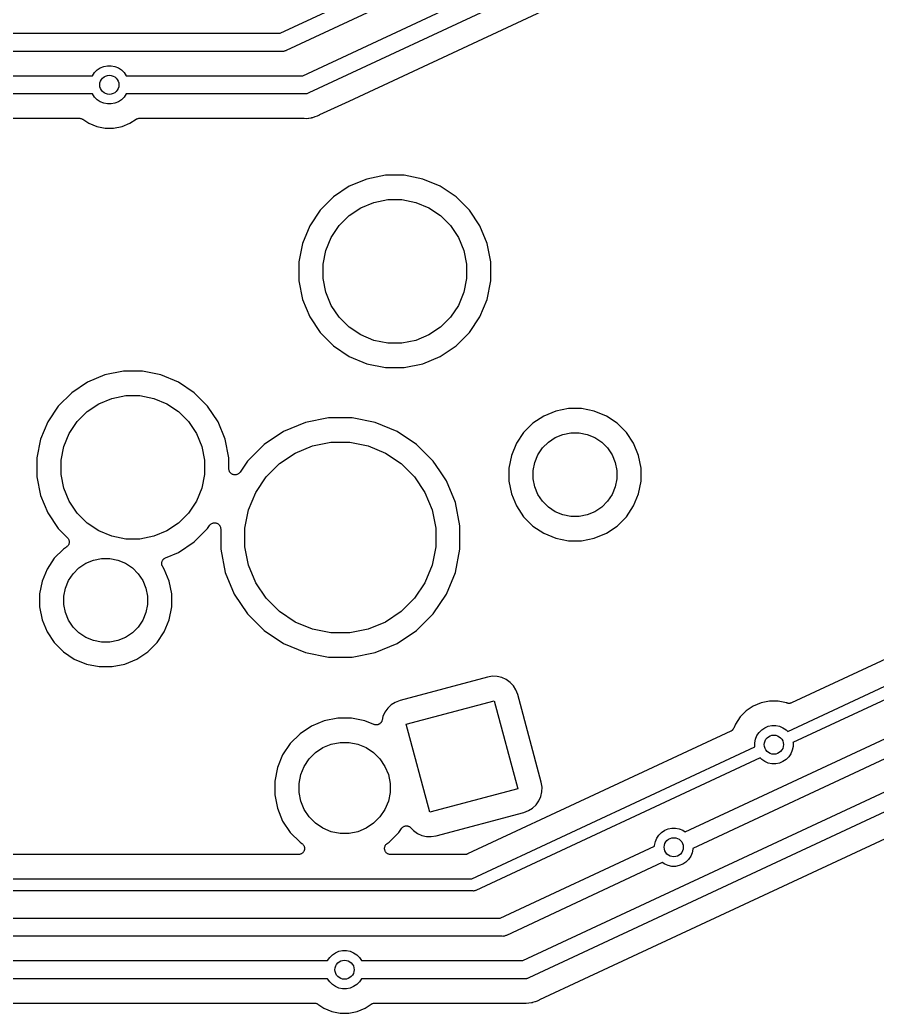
# Model space of a CAD drawing. Extents: x 0.5 to 11.2, y -6.4 to -1.8.
# Drawn here: x 6.561 to 7.267, y -4.259 to -3.442 of the extents above; entities that cross this region are included whole.
import ezdxf

# ---------------------------------------------------------------- set-up
doc = ezdxf.new("R2010")
doc.units = 0
doc.header["$MEASUREMENT"] = 0
doc.layers.add('BLACK', color=7, linetype='CONTINUOUS')

msp = doc.modelspace()

# ---------------------------------------------------------------- linework, layer by layer
at = {"layer": 'BLACK', "linetype": 'CONTINUOUS'}
for p, q in [((6.79384, -3.4875), (7.31598, -3.24402)), ((7.32233, -3.25761), (6.79885, -3.50171)), ((6.83195, -3.50834), (7.17786, -3.34705)), ((6.77532, -3.4525), (6.8899, -3.39907)), ((6.89625, -3.41266), (6.78034, -3.46671)), ((5.89508, -3.4525), (6.77532, -3.4525)), ((6.77678, -3.4675), (5.89508, -3.4675)), ((6.77731, -3.46753), (6.77678, -3.4675)), ((6.77788, -3.46745), (6.77731, -3.46753)), ((6.77845, -3.46739), (6.77788, -3.46745)), ((6.77861, -3.46734), (6.77845, -3.46739)), ((6.77877, -3.46732), (6.77861, -3.46734)), ((6.77931, -3.46713), (6.77877, -3.46732)), ((6.77987, -3.46696), (6.77931, -3.46713)), ((6.78034, -3.46671), (6.77987, -3.46696)), ((6.62243, -3.48496), (6.62462, -3.48277)), ((6.62462, -3.48277), (6.6272, -3.48104)), ((6.6272, -3.48104), (6.63007, -3.47986)), ((6.63007, -3.47986), (6.63311, -3.47925)), ((6.63311, -3.47925), (6.63621, -3.47925)), ((6.63621, -3.47925), (6.63925, -3.47986)), ((6.63925, -3.47986), (6.64212, -3.48104)), ((6.64212, -3.48104), (6.6447, -3.48277)), ((6.6447, -3.48277), (6.64689, -3.48496)), ((5.63893, -3.4875), (6.62073, -3.4875)), ((6.62073, -3.4875), (6.62243, -3.48496)), ((6.64689, -3.48496), (6.64859, -3.4875)), ((6.64859, -3.4875), (6.79384, -3.4875)), ((6.62073, -3.5025), (5.63893, -3.5025)), ((6.62243, -3.50504), (6.62073, -3.5025)), ((6.62462, -3.50723), (6.62243, -3.50504)), ((6.6272, -3.50896), (6.62462, -3.50723)), ((6.6447, -3.50723), (6.64212, -3.50896)), ((6.64689, -3.50504), (6.6447, -3.50723)), ((6.64859, -3.5025), (6.64689, -3.50504)), ((6.7953, -3.5025), (6.64859, -3.5025)), ((6.79583, -3.50253), (6.7953, -3.5025)), ((6.7964, -3.50245), (6.79583, -3.50253)), ((6.79697, -3.50239), (6.7964, -3.50245)), ((6.79713, -3.50234), (6.79697, -3.50239)), ((6.79729, -3.50232), (6.79713, -3.50234)), ((6.79783, -3.50213), (6.79729, -3.50232)), ((6.79838, -3.50196), (6.79783, -3.50213)), ((6.79885, -3.50171), (6.79838, -3.50196)), ((6.63007, -3.51014), (6.6272, -3.50896)), ((6.63311, -3.51075), (6.63007, -3.51014)), ((6.63621, -3.51075), (6.63311, -3.51075)), ((6.63925, -3.51014), (6.63621, -3.51075)), ((6.64212, -3.50896), (6.63925, -3.51014)), ((6.80793, -3.51955), (6.83195, -3.50834)), ((6.83195, -3.50834), (6.83195, -3.50834)), ((5.6497, -3.5225), (6.60996, -3.5225)), ((6.60996, -3.5225), (6.60997, -3.5225)), ((6.60997, -3.5225), (6.60997, -3.5225)), ((6.60997, -3.5225), (6.60997, -3.5225)), ((6.60997, -3.5225), (6.61003, -3.5225)), ((6.61003, -3.5225), (6.61048, -3.52255)), ((6.61048, -3.52255), (6.61094, -3.5226)), ((6.61094, -3.5226), (6.61097, -3.52261)), ((6.61097, -3.52261), (6.611, -3.52261)), ((6.611, -3.52261), (6.61144, -3.52275)), ((6.61144, -3.52275), (6.61187, -3.52288)), ((6.61187, -3.52288), (6.6119, -3.5229)), ((6.6119, -3.5229), (6.61193, -3.5229)), ((6.61193, -3.5229), (6.61233, -3.52313)), ((6.61233, -3.52313), (6.61273, -3.52334)), ((6.61273, -3.52334), (6.61773, -3.52668)), ((6.65159, -3.52668), (6.65659, -3.52334)), ((6.65659, -3.52334), (6.6566, -3.52334)), ((6.6566, -3.52334), (6.65665, -3.5233)), ((6.6566, -3.52334), (6.6566, -3.52334)), ((6.6566, -3.52334), (6.6566, -3.52334)), ((6.65665, -3.5233), (6.65706, -3.52309)), ((6.65706, -3.52309), (6.65746, -3.52288)), ((6.65746, -3.52288), (6.65749, -3.52287)), ((6.65749, -3.52287), (6.65751, -3.52286)), ((6.65751, -3.52286), (6.65796, -3.52273)), ((6.65796, -3.52273), (6.65839, -3.5226)), ((6.65839, -3.5226), (6.65842, -3.52259)), ((6.65842, -3.52259), (6.65845, -3.52258)), ((6.65845, -3.52258), (6.65891, -3.52255)), ((6.65891, -3.52255), (6.65937, -3.5225)), ((6.65937, -3.5225), (6.79461, -3.5225)), ((6.79461, -3.5225), (6.79468, -3.5225)), ((6.79468, -3.5225), (6.79478, -3.52251)), ((6.79478, -3.52251), (6.79489, -3.52251)), ((6.79489, -3.52251), (6.7967, -3.52261)), ((6.7967, -3.52261), (6.79868, -3.52232)), ((6.79868, -3.52232), (6.79875, -3.52231)), ((6.79875, -3.52231), (6.79883, -3.52231)), ((6.79883, -3.52231), (6.7989, -3.5223)), ((6.7989, -3.5223), (6.80089, -3.5221)), ((6.80089, -3.5221), (6.8011, -3.52204)), ((6.8011, -3.52204), (6.80117, -3.52202)), ((6.80117, -3.52202), (6.80151, -3.52195)), ((6.80151, -3.52195), (6.80185, -3.52187)), ((6.80185, -3.52187), (6.80207, -3.52184)), ((6.80207, -3.52184), (6.80395, -3.52118)), ((6.80395, -3.52118), (6.80402, -3.52116)), ((6.80402, -3.52116), (6.80409, -3.52114)), ((6.80409, -3.52114), (6.80416, -3.52111)), ((6.80416, -3.52111), (6.80607, -3.52053)), ((6.80607, -3.52053), (6.80768, -3.51967)), ((6.80768, -3.51967), (6.80774, -3.51964)), ((6.80774, -3.51964), (6.80784, -3.5196)), ((6.80784, -3.5196), (6.80793, -3.51955)), ((6.61773, -3.52668), (6.62423, -3.52937)), ((6.62423, -3.52937), (6.63114, -3.53075)), ((6.63114, -3.53075), (6.63818, -3.53075)), ((6.63818, -3.53075), (6.64509, -3.52937)), ((6.64509, -3.52937), (6.65159, -3.52668)), ((6.84657, -3.57252), (6.83218, -3.57848)), ((6.86184, -3.56948), (6.84657, -3.57252)), ((6.87741, -3.56948), (6.86184, -3.56948)), ((6.89269, -3.57252), (6.87741, -3.56948)), ((6.90707, -3.57848), (6.89269, -3.57252)), ((6.83218, -3.57848), (6.81923, -3.58713)), ((6.92002, -3.58713), (6.90707, -3.57848)), ((6.81923, -3.58713), (6.80822, -3.59814)), ((6.93103, -3.59814), (6.92002, -3.58713)), ((6.83198, -3.60266), (6.84165, -3.5962)), ((6.84165, -3.5962), (6.8524, -3.59175)), ((6.8524, -3.59175), (6.86381, -3.58948)), ((6.86381, -3.58948), (6.87544, -3.58948)), ((6.87544, -3.58948), (6.88685, -3.59175)), ((6.88685, -3.59175), (6.8976, -3.5962)), ((6.8976, -3.5962), (6.90727, -3.60266)), ((6.80822, -3.59814), (6.79957, -3.61109)), ((6.82376, -3.61089), (6.83198, -3.60266)), ((6.90727, -3.60266), (6.9155, -3.61089)), ((6.93969, -3.61109), (6.93103, -3.59814)), ((6.79957, -3.61109), (6.79361, -3.62547)), ((6.81729, -3.62056), (6.82376, -3.61089)), ((6.9155, -3.61089), (6.92196, -3.62056)), ((6.94564, -3.62547), (6.93969, -3.61109)), ((6.81284, -3.63131), (6.81729, -3.62056)), ((6.92196, -3.62056), (6.92641, -3.63131)), ((6.79361, -3.62547), (6.79057, -3.64075)), ((6.94868, -3.64075), (6.94564, -3.62547)), ((6.81057, -3.64272), (6.81284, -3.63131)), ((6.92641, -3.63131), (6.92868, -3.64272)), ((6.79057, -3.64075), (6.79057, -3.65632)), ((6.81057, -3.65435), (6.81057, -3.64272)), ((6.92868, -3.64272), (6.92868, -3.65435)), ((6.94868, -3.65632), (6.94868, -3.64075)), ((6.81284, -3.66576), (6.81057, -3.65435)), ((6.92868, -3.65435), (6.92641, -3.66576)), ((6.79057, -3.65632), (6.79361, -3.67159)), ((6.94564, -3.67159), (6.94868, -3.65632)), ((6.81729, -3.67651), (6.81284, -3.66576)), ((6.92641, -3.66576), (6.92196, -3.67651)), ((6.79361, -3.67159), (6.79957, -3.68598)), ((6.82376, -3.68618), (6.81729, -3.67651)), ((6.92196, -3.67651), (6.9155, -3.68618)), ((6.93969, -3.68598), (6.94564, -3.67159)), ((6.79957, -3.68598), (6.80822, -3.69893)), ((6.83198, -3.69441), (6.82376, -3.68618)), ((6.9155, -3.68618), (6.90727, -3.69441)), ((6.93103, -3.69893), (6.93969, -3.68598)), ((6.84165, -3.70087), (6.83198, -3.69441)), ((6.90727, -3.69441), (6.8976, -3.70087)), ((6.80822, -3.69893), (6.81923, -3.70994)), ((6.8524, -3.70532), (6.84165, -3.70087)), ((6.8976, -3.70087), (6.88685, -3.70532)), ((6.92002, -3.70994), (6.93103, -3.69893)), ((6.81923, -3.70994), (6.83218, -3.71859)), ((6.86381, -3.70759), (6.8524, -3.70532)), ((6.87544, -3.70759), (6.86381, -3.70759)), ((6.88685, -3.70532), (6.87544, -3.70759)), ((6.90707, -3.71859), (6.92002, -3.70994)), ((6.83218, -3.71859), (6.84657, -3.72455)), ((6.89269, -3.72455), (6.90707, -3.71859)), ((7.19312, -4.02724), (7.86599, -3.71347)), ((6.84657, -3.72455), (6.86184, -3.72759)), ((6.86184, -3.72759), (6.87741, -3.72759)), ((6.87741, -3.72759), (6.89269, -3.72455)), ((7.87027, -3.72251), (7.19739, -4.03628)), ((6.63097, -3.73381), (6.61658, -3.73977)), ((6.64624, -3.73078), (6.63097, -3.73381)), ((6.66181, -3.73078), (6.64624, -3.73078)), ((6.67709, -3.73381), (6.66181, -3.73078)), ((6.69147, -3.73977), (6.67709, -3.73381)), ((6.61658, -3.73977), (6.60363, -3.74843)), ((6.70442, -3.74843), (6.69147, -3.73977)), ((6.60363, -3.74843), (6.59262, -3.75944)), ((6.6368, -3.75305), (6.64821, -3.75078)), ((6.64821, -3.75078), (6.65984, -3.75078)), ((6.65984, -3.75078), (6.67125, -3.75305)), ((6.71543, -3.75944), (6.70442, -3.74843)), ((6.59262, -3.75944), (6.58397, -3.77238)), ((6.61638, -3.76396), (6.62605, -3.7575)), ((6.62605, -3.7575), (6.6368, -3.75305)), ((6.67125, -3.75305), (6.682, -3.7575)), ((6.682, -3.7575), (6.69167, -3.76396)), ((6.72409, -3.77238), (6.71543, -3.75944)), ((6.60816, -3.77219), (6.61638, -3.76396)), ((6.69167, -3.76396), (6.6999, -3.77219)), ((6.99219, -3.76759), (6.98327, -3.77354)), ((7.0021, -3.76348), (6.99219, -3.76759)), ((7.01262, -3.76139), (7.0021, -3.76348)), ((7.02335, -3.76139), (7.01262, -3.76139)), ((7.03387, -3.76348), (7.02335, -3.76139)), ((7.04378, -3.76759), (7.03387, -3.76348)), ((7.05269, -3.77354), (7.04378, -3.76759)), ((6.58397, -3.77238), (6.57801, -3.78677)), ((6.60169, -3.78186), (6.60816, -3.77219)), ((6.6999, -3.77219), (6.70636, -3.78186)), ((6.73005, -3.78677), (6.72409, -3.77238)), ((6.79607, -3.77289), (6.77814, -3.78031)), ((6.8151, -3.7691), (6.79607, -3.77289)), ((6.8345, -3.7691), (6.8151, -3.7691)), ((6.85353, -3.77289), (6.8345, -3.7691)), ((6.87146, -3.78031), (6.85353, -3.77289)), ((6.98327, -3.77354), (6.97569, -3.78113)), ((7.06028, -3.78113), (7.05269, -3.77354)), ((6.59724, -3.79261), (6.60169, -3.78186)), ((6.70636, -3.78186), (6.71081, -3.79261)), ((6.77814, -3.78031), (6.76201, -3.79109)), ((6.88759, -3.79109), (6.87146, -3.78031)), ((6.97569, -3.78113), (6.96973, -3.79005)), ((6.99602, -3.78908), (7.00167, -3.78531)), ((7.00167, -3.78531), (7.00794, -3.78271)), ((7.00794, -3.78271), (7.01459, -3.78139)), ((7.01459, -3.78139), (7.02138, -3.78139)), ((7.02138, -3.78139), (7.02803, -3.78271)), ((7.02803, -3.78271), (7.0343, -3.78531)), ((7.0343, -3.78531), (7.03994, -3.78908)), ((7.06624, -3.79005), (7.06028, -3.78113)), ((6.57801, -3.78677), (6.57497, -3.80205)), ((6.59497, -3.80402), (6.59724, -3.79261)), ((6.71081, -3.79261), (6.71308, -3.80402)), ((6.73308, -3.80205), (6.73005, -3.78677)), ((6.76201, -3.79109), (6.74829, -3.80481)), ((6.78762, -3.79804), (6.8019, -3.79212)), ((6.8019, -3.79212), (6.81707, -3.7891)), ((6.81707, -3.7891), (6.83253, -3.7891)), ((6.83253, -3.7891), (6.8477, -3.79212)), ((6.8477, -3.79212), (6.86198, -3.79804)), ((6.90131, -3.80481), (6.88759, -3.79109)), ((6.96973, -3.79005), (6.96563, -3.79996)), ((6.99123, -3.79388), (6.99602, -3.78908)), ((7.03994, -3.78908), (7.04474, -3.79388)), ((7.07034, -3.79996), (7.06624, -3.79005)), ((6.77476, -3.80663), (6.78762, -3.79804)), ((6.86198, -3.79804), (6.87484, -3.80663)), ((6.96563, -3.79996), (6.96354, -3.81047)), ((6.98486, -3.80579), (6.98746, -3.79952)), ((6.98746, -3.79952), (6.99123, -3.79388)), ((7.04474, -3.79388), (7.04851, -3.79952)), ((7.04851, -3.79952), (7.05111, -3.80579)), ((7.07243, -3.81047), (7.07034, -3.79996)), ((7.10866, -4.10988), (7.78351, -3.7952)), ((6.57497, -3.80205), (6.57497, -3.81762)), ((6.59497, -3.81565), (6.59497, -3.80402)), ((6.71308, -3.80402), (6.71308, -3.81565)), ((6.73308, -3.81109), (6.73308, -3.80205)), ((6.74829, -3.80481), (6.74224, -3.81386)), ((6.76382, -3.81756), (6.77476, -3.80663)), ((6.87484, -3.80663), (6.88577, -3.81756)), ((6.90662, -3.81276), (6.90131, -3.80481)), ((6.98354, -3.81244), (6.98486, -3.80579)), ((7.05111, -3.80579), (7.05243, -3.81244)), ((7.78986, -3.80879), (7.115, -4.12347)), ((6.57497, -3.81762), (6.57801, -3.83289)), ((6.59724, -3.82706), (6.59497, -3.81565)), ((6.71308, -3.81565), (6.71081, -3.82706)), ((6.73313, -3.81155), (6.73308, -3.81109)), ((6.73318, -3.81204), (6.73313, -3.81155)), ((6.73318, -3.81205), (6.73318, -3.81204)), ((6.73318, -3.81206), (6.73318, -3.81205)), ((6.73332, -3.81252), (6.73318, -3.81206)), ((6.73346, -3.81298), (6.73332, -3.81252)), ((6.73346, -3.81299), (6.73346, -3.81298)), ((6.73346, -3.81298), (6.73346, -3.81298)), ((6.73368, -3.81341), (6.73346, -3.81299)), ((6.73391, -3.81384), (6.73368, -3.81341)), ((6.73392, -3.81385), (6.73391, -3.81384)), ((6.73422, -3.81422), (6.73392, -3.81385)), ((6.73392, -3.81385), (6.73392, -3.81385)), ((6.73453, -3.8146), (6.73422, -3.81422)), ((6.73454, -3.81461), (6.73453, -3.8146)), ((6.73453, -3.8146), (6.73453, -3.8146)), ((6.73491, -3.81492), (6.73454, -3.81461)), ((6.73528, -3.81522), (6.73491, -3.81492)), ((6.73528, -3.81523), (6.73528, -3.81522)), ((6.73529, -3.81523), (6.73528, -3.81523)), ((6.73572, -3.81546), (6.73529, -3.81523)), ((6.73613, -3.81569), (6.73572, -3.81546)), ((6.73614, -3.81569), (6.73613, -3.81569)), ((6.73615, -3.81569), (6.73614, -3.81569)), ((6.73662, -3.81584), (6.73615, -3.81569)), ((6.73706, -3.81598), (6.73662, -3.81584)), ((6.73707, -3.81598), (6.73706, -3.81598)), ((6.73708, -3.81598), (6.73707, -3.81598)), ((6.73756, -3.81603), (6.73708, -3.81598)), ((6.73804, -3.81609), (6.73756, -3.81603)), ((6.73805, -3.81609), (6.73804, -3.81608)), ((6.73804, -3.81608), (6.73804, -3.81609)), ((6.73853, -3.81604), (6.73805, -3.81609)), ((6.73901, -3.816), (6.73853, -3.81604)), ((6.73902, -3.816), (6.73901, -3.816)), ((6.73901, -3.816), (6.73901, -3.816)), ((6.73948, -3.81586), (6.73902, -3.816)), ((6.73994, -3.81573), (6.73948, -3.81586)), ((6.73995, -3.81572), (6.73994, -3.81573)), ((6.73996, -3.81572), (6.73995, -3.81572)), ((6.74039, -3.8155), (6.73996, -3.81572)), ((6.74081, -3.81528), (6.74039, -3.8155)), ((6.74082, -3.81527), (6.74081, -3.81528)), ((6.74119, -3.81497), (6.74082, -3.81527)), ((6.74082, -3.81527), (6.74082, -3.81527)), ((6.74157, -3.81467), (6.74119, -3.81497)), ((6.74158, -3.81466), (6.74157, -3.81467)), ((6.74189, -3.8143), (6.74158, -3.81466)), ((6.74158, -3.81466), (6.74158, -3.81466)), ((6.7422, -3.81392), (6.74189, -3.8143)), ((6.74221, -3.81391), (6.7422, -3.81392)), ((6.74224, -3.81386), (6.74221, -3.81391)), ((6.74221, -3.81391), (6.74221, -3.81391)), ((6.74221, -3.81391), (6.74221, -3.81391)), ((6.75523, -3.83042), (6.76382, -3.81756)), ((6.88577, -3.81756), (6.89436, -3.83042)), ((6.91209, -3.82094), (6.90662, -3.81276)), ((6.90662, -3.81276), (6.90662, -3.81276)), ((6.96354, -3.81047), (6.96354, -3.8212)), ((6.98354, -3.81923), (6.98354, -3.81244)), ((7.05243, -3.81244), (7.05243, -3.81923)), ((7.07243, -3.8212), (7.07243, -3.81047)), ((6.91951, -3.83887), (6.91209, -3.82094)), ((6.96354, -3.8212), (6.96563, -3.83172)), ((6.98486, -3.82589), (6.98354, -3.81923)), ((6.98746, -3.83215), (6.98486, -3.82589)), ((7.05111, -3.82589), (7.04851, -3.83215)), ((7.05243, -3.81923), (7.05111, -3.82589)), ((7.07034, -3.83172), (7.07243, -3.8212)), ((6.57801, -3.83289), (6.58397, -3.84728)), ((6.60169, -3.8378), (6.59724, -3.82706)), ((6.71081, -3.82706), (6.70636, -3.8378)), ((6.74932, -3.8447), (6.75523, -3.83042)), ((6.89436, -3.83042), (6.90028, -3.8447)), ((6.96563, -3.83172), (6.96973, -3.84163)), ((6.99123, -3.8378), (6.98746, -3.83215)), ((7.04851, -3.83215), (7.04474, -3.8378)), ((7.06624, -3.84163), (7.07034, -3.83172)), ((6.60816, -3.84748), (6.60169, -3.8378)), ((6.70636, -3.8378), (6.6999, -3.84748)), ((6.9233, -3.8579), (6.91951, -3.83887)), ((6.96973, -3.84163), (6.97569, -3.85055)), ((6.99602, -3.8426), (6.99123, -3.8378)), ((7.04474, -3.8378), (7.03994, -3.8426)), ((7.06028, -3.85055), (7.06624, -3.84163)), ((6.58397, -3.84728), (6.59262, -3.86023)), ((6.61638, -3.8557), (6.60816, -3.84748)), ((6.6999, -3.84748), (6.69167, -3.8557)), ((6.7463, -3.85987), (6.74932, -3.8447)), ((6.90028, -3.8447), (6.9033, -3.85987)), ((6.97569, -3.85055), (6.98327, -3.85813)), ((7.00167, -3.84637), (6.99602, -3.8426)), ((7.00794, -3.84896), (7.00167, -3.84637)), ((7.01459, -3.85029), (7.00794, -3.84896)), ((7.02138, -3.85029), (7.01459, -3.85029)), ((7.02803, -3.84896), (7.02138, -3.85029)), ((7.0343, -3.84637), (7.02803, -3.84896)), ((7.03994, -3.8426), (7.0343, -3.84637)), ((7.05269, -3.85813), (7.06028, -3.85055)), ((6.62605, -3.86217), (6.61638, -3.8557)), ((6.69167, -3.8557), (6.682, -3.86217)), ((6.71543, -3.86023), (6.71714, -3.85767)), ((6.71714, -3.85767), (6.71717, -3.85762)), ((6.71717, -3.85762), (6.71718, -3.85761)), ((6.71717, -3.85762), (6.71717, -3.85762)), ((6.71717, -3.85762), (6.71717, -3.85762)), ((6.71718, -3.85761), (6.7175, -3.85723)), ((6.7175, -3.85723), (6.7178, -3.85688)), ((6.7178, -3.85688), (6.71781, -3.85687)), ((6.71781, -3.85687), (6.71819, -3.85656)), ((6.71781, -3.85687), (6.71781, -3.85687)), ((6.71819, -3.85656), (6.71856, -3.85627)), ((6.71856, -3.85627), (6.71857, -3.85626)), ((6.71857, -3.85626), (6.719, -3.85604)), ((6.71857, -3.85626), (6.71857, -3.85626)), ((6.719, -3.85604), (6.71943, -3.85581)), ((6.71943, -3.85581), (6.71943, -3.85581)), ((6.71943, -3.85581), (6.71944, -3.85581)), ((6.71944, -3.85581), (6.7199, -3.85567)), ((6.7199, -3.85567), (6.72036, -3.85554)), ((6.72036, -3.85554), (6.72037, -3.85554)), ((6.72037, -3.85553), (6.72085, -3.85549)), ((6.72037, -3.85554), (6.72037, -3.85553)), ((6.72085, -3.85549), (6.72133, -3.85545)), ((6.72133, -3.85545), (6.72134, -3.85545)), ((6.72134, -3.85545), (6.72135, -3.85545)), ((6.72135, -3.85545), (6.72182, -3.8555)), ((6.72182, -3.8555), (6.7223, -3.85555)), ((6.7223, -3.85555), (6.72231, -3.85555)), ((6.72231, -3.85555), (6.72232, -3.85555)), ((6.72232, -3.85555), (6.72277, -3.8557)), ((6.72277, -3.8557), (6.72324, -3.85584)), ((6.72324, -3.85584), (6.72324, -3.85584)), ((6.72324, -3.85584), (6.72325, -3.85584)), ((6.72325, -3.85584), (6.72367, -3.85608)), ((6.72367, -3.85608), (6.72409, -3.8563)), ((6.72409, -3.8563), (6.7241, -3.85631)), ((6.7241, -3.85631), (6.72411, -3.85631)), ((6.72411, -3.85631), (6.72448, -3.85662)), ((6.72448, -3.85662), (6.72485, -3.85693)), ((6.72485, -3.85693), (6.72485, -3.85693)), ((6.72485, -3.85693), (6.72486, -3.85693)), ((6.72486, -3.85693), (6.72516, -3.8573)), ((6.72516, -3.8573), (6.72546, -3.85768)), ((6.72546, -3.85768), (6.72547, -3.85769)), ((6.72547, -3.85769), (6.72547, -3.85769)), ((6.72547, -3.85769), (6.72569, -3.85812)), ((6.72569, -3.85812), (6.72592, -3.85854)), ((6.72592, -3.85854), (6.72592, -3.85855)), ((6.72592, -3.85855), (6.72593, -3.85856)), ((6.72593, -3.85856), (6.72606, -3.85902)), ((6.9233, -3.8773), (6.9233, -3.8579)), ((6.98327, -3.85813), (6.99219, -3.86409)), ((7.04378, -3.86409), (7.05269, -3.85813)), ((7.52142, -3.85208), (7.1963, -4.00369)), ((6.59262, -3.86023), (6.60013, -3.86773)), ((6.6368, -3.86662), (6.62605, -3.86217)), ((6.64821, -3.86889), (6.6368, -3.86662)), ((6.67125, -3.86662), (6.65984, -3.86889)), ((6.682, -3.86217), (6.67125, -3.86662)), ((6.70442, -3.87124), (6.71543, -3.86023)), ((6.72606, -3.85902), (6.7262, -3.85948)), ((6.7262, -3.85948), (6.7262, -3.85948)), ((6.7262, -3.85948), (6.72621, -3.85949)), ((6.72621, -3.85949), (6.72625, -3.85997)), ((6.72625, -3.85997), (6.7263, -3.86045)), ((6.7263, -3.86045), (6.7263, -3.8773)), ((6.7463, -3.87533), (6.7463, -3.85987)), ((6.9033, -3.85987), (6.9033, -3.87533)), ((6.99219, -3.86409), (7.0021, -3.86819)), ((7.03387, -3.86819), (7.04378, -3.86409)), ((6.59974, -3.87512), (6.59937, -3.87542)), ((6.6001, -3.87483), (6.59974, -3.87512)), ((6.60011, -3.87482), (6.6001, -3.87483)), ((6.60012, -3.87481), (6.60011, -3.87482)), ((6.60043, -3.87444), (6.60012, -3.87481)), ((6.60013, -3.86773), (6.60015, -3.86776)), ((6.60015, -3.86776), (6.60016, -3.86776)), ((6.60016, -3.86776), (6.60016, -3.86776)), ((6.60016, -3.86776), (6.60018, -3.86778)), ((6.60018, -3.86778), (6.60047, -3.86815)), ((6.60073, -3.87408), (6.60043, -3.87444)), ((6.60047, -3.86815), (6.60077, -3.86852)), ((6.60074, -3.87405), (6.60073, -3.87406)), ((6.60073, -3.87406), (6.60073, -3.87408)), ((6.60097, -3.87363), (6.60074, -3.87405)), ((6.60077, -3.86852), (6.60078, -3.86853)), ((6.60078, -3.86853), (6.60079, -3.86854)), ((6.60079, -3.86854), (6.601, -3.86896)), ((6.60119, -3.87322), (6.60097, -3.87363)), ((6.601, -3.86896), (6.60122, -3.86938)), ((6.6012, -3.87321), (6.60119, -3.87322)), ((6.60121, -3.87319), (6.6012, -3.87321)), ((6.60135, -3.87274), (6.60121, -3.87319)), ((6.60122, -3.86938), (6.60123, -3.8694)), ((6.60123, -3.8694), (6.60123, -3.86941)), ((6.60123, -3.86941), (6.60137, -3.86986)), ((6.60149, -3.87229), (6.60135, -3.87274)), ((6.60137, -3.86986), (6.6015, -3.87032)), ((6.60154, -3.87178), (6.60149, -3.87226)), ((6.60149, -3.87226), (6.60149, -3.87227)), ((6.60149, -3.87227), (6.60149, -3.87229)), ((6.6015, -3.87032), (6.6015, -3.87033)), ((6.6015, -3.87033), (6.60151, -3.87035)), ((6.60151, -3.87035), (6.60155, -3.87081)), ((6.60159, -3.87132), (6.60154, -3.87178)), ((6.60155, -3.87081), (6.60159, -3.87129)), ((6.60159, -3.87129), (6.60159, -3.8713)), ((6.60159, -3.8713), (6.60159, -3.87132)), ((6.65984, -3.86889), (6.64821, -3.86889)), ((6.69147, -3.87989), (6.70442, -3.87124)), ((7.0021, -3.86819), (7.01262, -3.87029)), ((7.01262, -3.87029), (7.02335, -3.87029)), ((7.02335, -3.87029), (7.03387, -3.86819)), ((6.5969, -3.87707), (6.58932, -3.88466)), ((6.59937, -3.87542), (6.5969, -3.87707)), ((6.68085, -3.88429), (6.69147, -3.87989)), ((6.7263, -3.8773), (6.73008, -3.89633)), ((6.74932, -3.8905), (6.7463, -3.87533)), ((6.9033, -3.87533), (6.90028, -3.8905)), ((6.91951, -3.89633), (6.9233, -3.8773)), ((6.58932, -3.88466), (6.58336, -3.89357)), ((6.60965, -3.89261), (6.6153, -3.88884)), ((6.6153, -3.88884), (6.62157, -3.88624)), ((6.62157, -3.88624), (6.62822, -3.88492)), ((6.62822, -3.88492), (6.63501, -3.88492)), ((6.63501, -3.88492), (6.64166, -3.88624)), ((6.64166, -3.88624), (6.64793, -3.88884)), ((6.64793, -3.88884), (6.65357, -3.89261)), ((6.67776, -3.88885), (6.67781, -3.88838)), ((6.67776, -3.88887), (6.67776, -3.88885)), ((6.67776, -3.88888), (6.67776, -3.88887)), ((6.67781, -3.88935), (6.67776, -3.88888)), ((6.67781, -3.88838), (6.67786, -3.88791)), ((6.67785, -3.88983), (6.67781, -3.88935)), ((6.67785, -3.88984), (6.67785, -3.88983)), ((6.67785, -3.88986), (6.67785, -3.88984)), ((6.67799, -3.89031), (6.67785, -3.88986)), ((6.67786, -3.88791), (6.67787, -3.8879)), ((6.67787, -3.88788), (6.67801, -3.88743)), ((6.67787, -3.8879), (6.67787, -3.88788)), ((6.67812, -3.89076), (6.67799, -3.89031)), ((6.67801, -3.88743), (6.67815, -3.88698)), ((6.67813, -3.89078), (6.67812, -3.89076)), ((6.67813, -3.89079), (6.67813, -3.89078)), ((6.67835, -3.8912), (6.67813, -3.89079)), ((6.67815, -3.88698), (6.67816, -3.88697)), ((6.67816, -3.88695), (6.67839, -3.88654)), ((6.67816, -3.88697), (6.67816, -3.88695)), ((6.67857, -3.89163), (6.67835, -3.8912)), ((6.67839, -3.88654), (6.67861, -3.88612)), ((6.67858, -3.89165), (6.67857, -3.89163)), ((6.67861, -3.88612), (6.67862, -3.88611)), ((6.67862, -3.88611), (6.67863, -3.8861)), ((6.67863, -3.8861), (6.67893, -3.88574)), ((6.67893, -3.88574), (6.67923, -3.88537)), ((6.67923, -3.88537), (6.67925, -3.88536)), ((6.67925, -3.88535), (6.67962, -3.88505)), ((6.67925, -3.88536), (6.67925, -3.88535)), ((6.67962, -3.88505), (6.67999, -3.88475)), ((6.67999, -3.88475), (6.68, -3.88474)), ((6.68, -3.88474), (6.68001, -3.88473)), ((6.68001, -3.88473), (6.68043, -3.88451)), ((6.68043, -3.88451), (6.68085, -3.88429)), ((6.75523, -3.90478), (6.74932, -3.8905)), ((6.90028, -3.8905), (6.89436, -3.90478)), ((6.58336, -3.89357), (6.57926, -3.90348)), ((6.60109, -3.90305), (6.60486, -3.89741)), ((6.60486, -3.89741), (6.60965, -3.89261)), ((6.65357, -3.89261), (6.65837, -3.89741)), ((6.65837, -3.89741), (6.66214, -3.90305)), ((6.67858, -3.89166), (6.67858, -3.89165)), ((6.67858, -3.89165), (6.67858, -3.89165)), ((6.67861, -3.89169), (6.67858, -3.89166)), ((6.67987, -3.89357), (6.67861, -3.89169)), ((6.68397, -3.90348), (6.67987, -3.89357)), ((6.73008, -3.89633), (6.73751, -3.91426)), ((6.91209, -3.91426), (6.91951, -3.89633)), ((6.57926, -3.90348), (6.57716, -3.914)), ((6.59849, -3.90932), (6.60109, -3.90305)), ((6.66214, -3.90305), (6.66474, -3.90932)), ((6.68606, -3.914), (6.68397, -3.90348)), ((6.76382, -3.91764), (6.75523, -3.90478)), ((6.89436, -3.90478), (6.88577, -3.91764)), ((6.57716, -3.914), (6.57716, -3.92473)), ((6.59716, -3.91597), (6.59849, -3.90932)), ((6.59716, -3.92276), (6.59716, -3.91597)), ((6.66474, -3.90932), (6.66606, -3.91597)), ((6.66606, -3.91597), (6.66606, -3.92276)), ((6.68606, -3.92473), (6.68606, -3.914)), ((6.73751, -3.91426), (6.74829, -3.93039)), ((6.90131, -3.93039), (6.91209, -3.91426)), ((6.59849, -3.92941), (6.59716, -3.92276)), ((6.66606, -3.92276), (6.66474, -3.92941)), ((6.77476, -3.92858), (6.76382, -3.91764)), ((6.88577, -3.91764), (6.87484, -3.92858)), ((6.57716, -3.92473), (6.57926, -3.93525)), ((6.60109, -3.93568), (6.59849, -3.92941)), ((6.66474, -3.92941), (6.66214, -3.93568)), ((6.68397, -3.93525), (6.68606, -3.92473)), ((6.74829, -3.93039), (6.76201, -3.94411)), ((6.78762, -3.93717), (6.77476, -3.92858)), ((6.87484, -3.92858), (6.86198, -3.93717)), ((6.88759, -3.94411), (6.90131, -3.93039)), ((6.57926, -3.93525), (6.58336, -3.94516)), ((6.60486, -3.94132), (6.60109, -3.93568)), ((6.66214, -3.93568), (6.65837, -3.94132)), ((6.67987, -3.94516), (6.68397, -3.93525)), ((6.8019, -3.94308), (6.78762, -3.93717)), ((6.86198, -3.93717), (6.8477, -3.94308)), ((6.58336, -3.94516), (6.58932, -3.95407)), ((6.60965, -3.94612), (6.60486, -3.94132)), ((6.6153, -3.94989), (6.60965, -3.94612)), ((6.65357, -3.94612), (6.64793, -3.94989)), ((6.65837, -3.94132), (6.65357, -3.94612)), ((6.67391, -3.95407), (6.67987, -3.94516)), ((6.76201, -3.94411), (6.77814, -3.95489)), ((6.81707, -3.9461), (6.8019, -3.94308)), ((6.83253, -3.9461), (6.81707, -3.9461)), ((6.8477, -3.94308), (6.83253, -3.9461)), ((6.87146, -3.95489), (6.88759, -3.94411)), ((6.58932, -3.95407), (6.5969, -3.96166)), ((6.62157, -3.95249), (6.6153, -3.94989)), ((6.62822, -3.95381), (6.62157, -3.95249)), ((6.63501, -3.95381), (6.62822, -3.95381)), ((6.64166, -3.95249), (6.63501, -3.95381)), ((6.64793, -3.94989), (6.64166, -3.95249)), ((6.66632, -3.96166), (6.67391, -3.95407)), ((6.77814, -3.95489), (6.79607, -3.96232)), ((6.85353, -3.96232), (6.87146, -3.95489)), ((6.5969, -3.96166), (6.60582, -3.96762)), ((6.6574, -3.96762), (6.66632, -3.96166)), ((6.79607, -3.96232), (6.8151, -3.9661)), ((6.8345, -3.9661), (6.85353, -3.96232)), ((6.60582, -3.96762), (6.61573, -3.97172)), ((6.61573, -3.97172), (6.62625, -3.97381)), ((6.63698, -3.97381), (6.6475, -3.97172)), ((6.6475, -3.97172), (6.6574, -3.96762)), ((6.8151, -3.9661), (6.8345, -3.9661)), ((6.975, -4.21585), (7.50959, -3.96656)), ((6.62625, -3.97381), (6.63698, -3.97381)), ((7.51593, -3.98015), (6.98001, -4.23006)), ((6.94593, -3.98255), (6.87396, -4.00183)), ((6.95006, -3.98186), (6.94593, -3.98255)), ((6.954, -3.98199), (6.95006, -3.98186)), ((6.95784, -3.98289), (6.954, -3.98199)), ((6.96142, -3.98451), (6.95784, -3.98289)), ((6.96463, -3.98681), (6.96142, -3.98451)), ((6.96732, -3.98968), (6.96463, -3.98681)), ((6.9694, -3.99303), (6.96732, -3.98968)), ((6.97087, -3.99695), (6.9694, -3.99303)), ((6.99016, -4.06892), (6.97087, -3.99695)), ((6.8667, -4.00539), (6.86382, -4.00808)), ((6.87004, -4.0033), (6.8667, -4.00539)), ((6.87396, -4.00183), (6.87004, -4.0033)), ((6.87893, -4.02133), (6.95138, -4.00192)), ((6.95138, -4.00192), (6.97079, -4.07436)), ((7.17126, -4.00371), (7.16476, -4.00641)), ((7.17817, -4.00234), (7.17126, -4.00371)), ((7.18521, -4.00234), (7.17817, -4.00234)), ((7.19212, -4.00371), (7.18521, -4.00234)), ((7.19228, -4.00378), (7.19212, -4.00371)), ((7.19235, -4.0038), (7.19228, -4.00378)), ((7.19243, -4.00384), (7.19235, -4.0038)), ((7.19282, -4.00394), (7.19243, -4.00384)), ((7.19321, -4.00406), (7.19282, -4.00394)), ((7.19329, -4.00407), (7.19321, -4.00406)), ((7.19337, -4.00409), (7.19329, -4.00407)), ((7.19378, -4.00412), (7.19337, -4.00409)), ((7.19418, -4.00416), (7.19378, -4.00412)), ((7.19426, -4.00415), (7.19418, -4.00416)), ((7.19435, -4.00415), (7.19426, -4.00415)), ((7.19475, -4.0041), (7.19435, -4.00415)), ((7.19515, -4.00406), (7.19475, -4.0041)), ((7.19523, -4.00404), (7.19515, -4.00406)), ((7.19531, -4.00403), (7.19523, -4.00404)), ((7.1957, -4.0039), (7.19531, -4.00403)), ((7.19609, -4.00378), (7.1957, -4.0039)), ((7.19616, -4.00374), (7.19609, -4.00378)), ((7.19624, -4.00372), (7.19616, -4.00374)), ((7.1963, -4.00369), (7.19624, -4.00372)), ((6.86153, -4.01128), (6.8599, -4.01487)), ((6.86382, -4.00808), (6.86153, -4.01128)), ((7.1589, -4.01032), (7.15392, -4.0153)), ((7.16476, -4.00641), (7.1589, -4.01032)), ((6.81149, -4.01844), (6.80103, -4.02277)), ((6.8226, -4.01623), (6.81149, -4.01844)), ((6.83393, -4.01623), (6.8226, -4.01623)), ((6.84504, -4.01844), (6.83393, -4.01623)), ((6.85239, -4.02148), (6.84504, -4.01844)), ((6.85276, -4.0216), (6.85239, -4.02148)), ((6.85313, -4.02172), (6.85276, -4.0216)), ((6.85323, -4.02174), (6.85313, -4.02172)), ((6.85332, -4.02177), (6.85323, -4.02174)), ((6.85371, -4.0218), (6.85332, -4.02177)), ((6.8541, -4.02186), (6.85371, -4.0218)), ((6.8542, -4.02185), (6.8541, -4.02186)), ((6.85429, -4.02186), (6.8542, -4.02185)), ((6.85468, -4.02182), (6.85429, -4.02186)), ((6.85507, -4.0218), (6.85468, -4.02182)), ((6.85517, -4.02178), (6.85507, -4.0218)), ((6.85526, -4.02177), (6.85517, -4.02178)), ((6.85564, -4.02166), (6.85526, -4.02177)), ((6.85602, -4.02156), (6.85564, -4.02166)), ((6.85611, -4.02152), (6.85602, -4.02156)), ((6.8562, -4.02149), (6.85611, -4.02152)), ((6.85654, -4.02131), (6.8562, -4.02149)), ((6.8569, -4.02114), (6.85654, -4.02131)), ((6.85698, -4.02108), (6.8569, -4.02114)), ((6.85706, -4.02103), (6.85698, -4.02108)), ((6.85737, -4.02078), (6.85706, -4.02103)), ((6.85768, -4.02055), (6.85737, -4.02078)), ((6.85774, -4.02048), (6.85768, -4.02055)), ((6.85782, -4.02042), (6.85774, -4.02048)), ((6.85807, -4.02011), (6.85782, -4.02042)), ((6.85833, -4.01982), (6.85807, -4.02011)), ((6.85838, -4.01974), (6.85833, -4.01982)), ((6.85844, -4.01967), (6.85838, -4.01974)), ((6.85863, -4.01932), (6.85844, -4.01967)), ((6.85883, -4.01899), (6.85863, -4.01932)), ((6.85886, -4.01889), (6.85883, -4.01899)), ((6.85891, -4.01881), (6.85886, -4.01889)), ((6.85902, -4.01843), (6.85891, -4.01881)), ((6.85916, -4.01807), (6.85902, -4.01843)), ((6.85917, -4.018), (6.85916, -4.01807)), ((6.8599, -4.01487), (6.85917, -4.018)), ((6.89834, -4.09377), (6.87893, -4.02133)), ((7.15001, -4.02115), (7.14864, -4.02446)), ((7.15392, -4.0153), (7.15001, -4.02115)), ((7.1771, -4.02294), (7.18014, -4.02234)), ((7.18014, -4.02234), (7.18324, -4.02234)), ((7.18324, -4.02234), (7.18629, -4.02294)), ((6.79161, -4.02906), (6.7836, -4.03707)), ((6.80103, -4.02277), (6.79161, -4.02906)), ((7.14613, -4.02708), (6.92955, -4.12807)), ((7.14644, -4.0269), (7.14613, -4.02708)), ((7.14675, -4.02674), (7.14644, -4.0269)), ((7.14686, -4.02665), (7.14675, -4.02674)), ((7.14697, -4.02658), (7.14686, -4.02665)), ((7.14724, -4.02635), (7.14697, -4.02658)), ((7.14751, -4.02613), (7.14724, -4.02635)), ((7.1476, -4.02602), (7.14751, -4.02613)), ((7.1477, -4.02593), (7.1476, -4.02602)), ((7.14791, -4.02565), (7.1477, -4.02593)), ((7.14814, -4.02538), (7.14791, -4.02565)), ((7.14821, -4.02526), (7.14814, -4.02538)), ((7.14829, -4.02515), (7.14821, -4.02526)), ((7.14844, -4.02484), (7.14829, -4.02515)), ((7.14861, -4.02453), (7.14844, -4.02484)), ((7.14864, -4.02446), (7.14861, -4.02453)), ((7.16774, -4.03063), (7.16946, -4.02805)), ((7.16946, -4.02805), (7.17165, -4.02585)), ((7.17165, -4.02585), (7.17423, -4.02413)), ((7.17423, -4.02413), (7.1771, -4.02294)), ((7.18629, -4.02294), (7.18915, -4.02413)), ((7.18915, -4.02413), (7.19173, -4.02585)), ((7.19173, -4.02585), (7.19312, -4.02724)), ((6.7836, -4.03707), (6.77731, -4.04649)), ((6.8105, -4.0405), (6.81733, -4.03767)), ((6.81733, -4.03767), (6.82457, -4.03623)), ((6.82457, -4.03623), (6.83196, -4.03623)), ((6.83196, -4.03623), (6.8392, -4.03767)), ((6.8392, -4.03767), (6.84603, -4.0405)), ((7.16594, -4.03653), (7.16655, -4.03349)), ((7.16594, -4.03964), (7.16594, -4.03653)), ((7.16655, -4.03349), (7.16774, -4.03063)), ((7.19739, -4.03628), (7.19744, -4.03653)), ((7.19744, -4.03653), (7.19744, -4.03964)), ((6.77731, -4.04649), (6.77298, -4.05696)), ((6.79914, -4.04982), (6.80436, -4.0446)), ((6.80436, -4.0446), (6.8105, -4.0405)), ((6.84603, -4.0405), (6.85217, -4.0446)), ((6.85217, -4.0446), (6.85739, -4.04982)), ((6.93298, -4.14854), (7.16599, -4.03989)), ((7.16599, -4.03989), (7.16594, -4.03964)), ((7.19565, -4.04554), (7.19392, -4.04812)), ((7.19683, -4.04268), (7.19565, -4.04554)), ((7.19744, -4.03964), (7.19683, -4.04268)), ((6.79503, -4.05596), (6.79914, -4.04982)), ((6.85739, -4.04982), (6.8615, -4.05596)), ((7.17027, -4.04893), (6.93633, -4.15802)), ((7.17165, -4.05032), (7.17027, -4.04893)), ((7.17423, -4.05204), (7.17165, -4.05032)), ((7.1771, -4.05323), (7.17423, -4.05204)), ((7.18014, -4.05383), (7.1771, -4.05323)), ((7.18324, -4.05383), (7.18014, -4.05383)), ((7.18629, -4.05323), (7.18324, -4.05383)), ((7.18915, -4.05204), (7.18629, -4.05323)), ((7.19173, -4.05032), (7.18915, -4.05204)), ((7.19392, -4.04812), (7.19173, -4.05032)), ((6.77298, -4.05696), (6.77077, -4.06806)), ((6.79077, -4.07003), (6.79221, -4.06279)), ((6.79221, -4.06279), (6.79503, -4.05596)), ((6.8615, -4.05596), (6.86433, -4.06279)), ((6.86433, -4.06279), (6.86577, -4.07003)), ((6.77077, -4.06806), (6.77077, -4.07939)), ((6.79077, -4.07742), (6.79077, -4.07003)), ((6.86577, -4.07003), (6.86577, -4.07742)), ((6.99084, -4.07305), (6.99016, -4.06892)), ((7.02556, -4.23089), (7.37146, -4.06959)), ((6.77077, -4.07939), (6.77298, -4.0905)), ((6.79221, -4.08467), (6.79077, -4.07742)), ((6.86577, -4.07742), (6.86433, -4.08467)), ((6.97079, -4.07436), (6.89834, -4.09377)), ((6.98982, -4.08082), (6.99071, -4.07698)), ((6.99071, -4.07698), (6.99084, -4.07305)), ((6.79503, -4.09149), (6.79221, -4.08467)), ((6.86433, -4.08467), (6.8615, -4.09149)), ((6.98302, -4.09031), (6.9859, -4.08761)), ((6.9859, -4.08761), (6.98819, -4.08441)), ((6.98819, -4.08441), (6.98982, -4.08082)), ((6.77298, -4.0905), (6.77731, -4.10096)), ((6.79914, -4.09763), (6.79503, -4.09149)), ((6.8615, -4.09149), (6.85739, -4.09763)), ((6.90379, -4.11315), (6.97576, -4.09386)), ((6.97576, -4.09386), (6.97968, -4.09239)), ((6.97968, -4.09239), (6.98302, -4.09031)), ((6.77731, -4.10096), (6.7836, -4.11038)), ((6.80436, -4.10286), (6.79914, -4.09763)), ((6.8105, -4.10696), (6.80436, -4.10286)), ((6.85217, -4.10286), (6.84603, -4.10696)), ((6.85739, -4.09763), (6.85217, -4.10286)), ((6.7836, -4.11038), (6.79161, -4.11839)), ((6.81733, -4.10979), (6.8105, -4.10696)), ((6.82457, -4.11123), (6.81733, -4.10979)), ((6.83196, -4.11123), (6.82457, -4.11123)), ((6.8392, -4.10979), (6.83196, -4.11123)), ((6.84603, -4.10696), (6.8392, -4.10979)), ((6.86492, -4.11839), (6.87293, -4.11038)), ((6.87293, -4.11038), (6.87508, -4.10717)), ((6.87508, -4.10717), (6.87512, -4.10711)), ((6.87512, -4.10711), (6.87516, -4.10706)), ((6.87516, -4.10706), (6.87519, -4.107)), ((6.87519, -4.107), (6.87547, -4.10669)), ((6.87547, -4.10669), (6.87575, -4.10636)), ((6.87575, -4.10636), (6.8758, -4.10632)), ((6.8758, -4.10632), (6.87584, -4.10627)), ((6.87584, -4.10627), (6.87618, -4.10602)), ((6.87618, -4.10602), (6.87651, -4.10575)), ((6.87651, -4.10575), (6.87657, -4.10572)), ((6.87657, -4.10572), (6.87662, -4.10568)), ((6.87662, -4.10568), (6.877, -4.1055)), ((6.877, -4.1055), (6.87737, -4.1053)), ((6.87737, -4.1053), (6.87744, -4.10528)), ((6.87744, -4.10528), (6.8775, -4.10526)), ((6.8775, -4.10526), (6.87791, -4.10515)), ((6.87791, -4.10515), (6.87831, -4.10503)), ((6.87831, -4.10503), (6.87838, -4.10502)), ((6.87838, -4.10502), (6.87844, -4.10501)), ((6.87844, -4.10501), (6.87886, -4.10498)), ((6.87886, -4.10498), (6.87928, -4.10494)), ((6.87928, -4.10494), (6.87935, -4.10495)), ((6.87935, -4.10495), (6.87942, -4.10495)), ((6.87942, -4.10495), (6.87984, -4.105)), ((6.87984, -4.105), (6.88025, -4.10505)), ((6.88025, -4.10505), (6.88032, -4.10507)), ((6.88032, -4.10507), (6.88038, -4.10508)), ((6.88038, -4.10508), (6.88078, -4.10521)), ((6.88078, -4.10521), (6.88118, -4.10534)), ((6.88118, -4.10534), (6.88124, -4.10537)), ((6.88124, -4.10537), (6.88131, -4.10539)), ((6.88131, -4.10539), (6.88167, -4.1056)), ((6.88167, -4.1056), (6.88204, -4.10581)), ((6.88204, -4.10581), (6.88209, -4.10585)), ((6.88209, -4.10585), (6.88215, -4.10588)), ((6.88215, -4.10588), (6.88247, -4.10616)), ((6.88247, -4.10616), (6.88279, -4.10643)), ((6.88279, -4.10643), (6.88283, -4.10648)), ((6.88283, -4.10648), (6.88288, -4.10653)), ((6.88288, -4.10653), (6.88509, -4.10888)), ((6.88509, -4.10888), (6.88829, -4.11118)), ((6.88829, -4.11118), (6.89188, -4.1128)), ((7.08702, -4.1125), (7.08922, -4.11031)), ((7.08922, -4.11031), (7.0918, -4.10859)), ((7.0918, -4.10859), (7.09466, -4.1074)), ((7.09466, -4.1074), (7.09771, -4.10679)), ((7.09771, -4.10679), (7.10081, -4.10679)), ((7.10081, -4.10679), (7.10385, -4.1074)), ((7.10385, -4.1074), (7.10672, -4.10859)), ((7.10672, -4.10859), (7.10866, -4.10988)), ((6.79161, -4.11839), (6.7931, -4.11939)), ((6.7931, -4.11939), (6.79315, -4.11942)), ((6.79315, -4.11942), (6.79315, -4.11942)), ((6.79315, -4.11942), (6.79315, -4.11942)), ((6.79315, -4.11942), (6.79316, -4.11943)), ((6.79316, -4.11943), (6.79354, -4.11974)), ((6.79354, -4.11974), (6.7939, -4.12005)), ((6.7939, -4.12005), (6.7939, -4.12005)), ((6.7939, -4.12005), (6.79391, -4.12005)), ((6.79391, -4.12005), (6.79421, -4.12043)), ((6.79421, -4.12043), (6.79451, -4.12081)), ((6.86206, -4.12075), (6.86238, -4.12037)), ((6.86238, -4.12037), (6.86268, -4.12)), ((6.86268, -4.12), (6.86268, -4.12)), ((6.86268, -4.12), (6.86269, -4.12)), ((6.86269, -4.12), (6.86306, -4.11969)), ((6.86306, -4.11969), (6.86343, -4.11939)), ((6.86343, -4.11939), (6.86492, -4.11839)), ((6.89188, -4.1128), (6.89572, -4.1137)), ((6.89572, -4.1137), (6.89966, -4.11383)), ((6.89966, -4.11383), (6.90379, -4.11315)), ((7.08351, -4.12099), (7.08411, -4.11795)), ((7.08411, -4.11795), (7.0853, -4.11508)), ((7.0853, -4.11508), (7.08702, -4.1125)), ((6.79032, -4.12854), (6.28908, -4.12854)), ((6.79081, -4.1285), (6.79032, -4.12854)), ((6.79128, -4.12845), (6.79081, -4.1285)), ((6.79129, -4.12845), (6.79128, -4.12845)), ((6.7913, -4.12845), (6.79129, -4.12845)), ((6.79176, -4.12831), (6.7913, -4.12845)), ((6.79222, -4.12817), (6.79176, -4.12831)), ((6.79223, -4.12817), (6.79222, -4.12817)), ((6.79222, -4.12817), (6.79222, -4.12817)), ((6.79266, -4.12794), (6.79223, -4.12817)), ((6.79308, -4.12772), (6.79266, -4.12794)), ((6.79309, -4.12771), (6.79308, -4.12772)), ((6.79347, -4.1274), (6.79309, -4.12771)), ((6.79309, -4.12771), (6.79309, -4.12771)), ((6.79384, -4.1271), (6.79347, -4.1274)), ((6.79385, -4.12709), (6.79384, -4.1271)), ((6.79384, -4.1271), (6.79384, -4.1271)), ((6.79416, -4.12672), (6.79385, -4.12709)), ((6.79446, -4.12635), (6.79416, -4.12672)), ((6.79447, -4.12634), (6.79446, -4.12635)), ((6.7947, -4.1259), (6.79447, -4.12634)), ((6.79447, -4.12634), (6.79447, -4.12634)), ((6.79451, -4.12081), (6.79451, -4.12081)), ((6.79451, -4.12081), (6.79452, -4.12082)), ((6.79452, -4.12082), (6.79473, -4.12124)), ((6.79493, -4.12549), (6.7947, -4.1259)), ((6.79473, -4.12124), (6.79496, -4.12167)), ((6.79508, -4.125), (6.79493, -4.12548)), ((6.79493, -4.12548), (6.79493, -4.12549)), ((6.79493, -4.12549), (6.79493, -4.12549)), ((6.79496, -4.12167), (6.79496, -4.12168)), ((6.79496, -4.12168), (6.79497, -4.12168)), ((6.79497, -4.12168), (6.7951, -4.12214)), ((6.79522, -4.12456), (6.79508, -4.125)), ((6.7951, -4.12214), (6.79524, -4.12261)), ((6.79527, -4.12406), (6.79522, -4.12455)), ((6.79522, -4.12455), (6.79522, -4.12456)), ((6.79522, -4.12456), (6.79522, -4.12456)), ((6.79524, -4.12261), (6.79524, -4.12261)), ((6.79524, -4.12261), (6.79524, -4.12262)), ((6.79524, -4.12262), (6.79528, -4.12309)), ((6.79532, -4.12359), (6.79527, -4.12406)), ((6.79528, -4.12309), (6.79532, -4.12358)), ((6.79532, -4.12358), (6.79532, -4.12358)), ((6.79532, -4.12358), (6.79532, -4.12359)), ((6.86121, -4.12351), (6.86126, -4.12303)), ((6.86121, -4.12352), (6.86121, -4.12351)), ((6.86121, -4.12351), (6.86121, -4.12351)), ((6.86125, -4.12401), (6.86121, -4.12352)), ((6.8613, -4.12448), (6.86125, -4.12401)), ((6.86126, -4.12303), (6.86131, -4.12255)), ((6.8613, -4.12449), (6.8613, -4.12448)), ((6.86144, -4.12496), (6.8613, -4.12449)), ((6.8613, -4.12449), (6.8613, -4.12449)), ((6.86131, -4.12254), (6.86145, -4.12208)), ((6.86131, -4.12255), (6.86131, -4.12254)), ((6.86131, -4.12254), (6.86131, -4.12254)), ((6.86157, -4.12542), (6.86144, -4.12496)), ((6.86145, -4.12208), (6.86159, -4.12162)), ((6.86158, -4.12542), (6.86157, -4.12542)), ((6.86158, -4.12543), (6.86158, -4.12542)), ((6.8618, -4.12585), (6.86158, -4.12543)), ((6.86159, -4.12162), (6.8616, -4.12161)), ((6.8616, -4.12161), (6.86183, -4.12118)), ((6.8616, -4.12161), (6.8616, -4.12161)), ((6.86202, -4.12628), (6.8618, -4.12585)), ((6.86183, -4.12118), (6.86206, -4.12076)), ((6.86203, -4.12629), (6.86202, -4.12628)), ((6.86233, -4.12666), (6.86203, -4.12629)), ((6.86203, -4.12629), (6.86203, -4.12629)), ((6.86206, -4.12076), (6.86206, -4.12075)), ((6.86206, -4.12075), (6.86206, -4.12075)), ((6.86264, -4.12704), (6.86233, -4.12666)), ((6.86264, -4.12705), (6.86264, -4.12704)), ((6.86265, -4.12705), (6.86264, -4.12705)), ((6.86301, -4.12736), (6.86265, -4.12705)), ((6.86338, -4.12767), (6.86301, -4.12736)), ((6.86339, -4.12767), (6.86338, -4.12767)), ((6.86339, -4.12768), (6.86339, -4.12767)), ((6.86381, -4.12791), (6.86339, -4.12768)), ((6.86424, -4.12814), (6.86381, -4.12791)), ((6.86425, -4.12814), (6.86424, -4.12814)), ((6.86424, -4.12814), (6.86424, -4.12814)), ((6.8647, -4.12829), (6.86425, -4.12814)), ((6.86517, -4.12843), (6.8647, -4.12829)), ((6.86518, -4.12843), (6.86517, -4.12843)), ((6.86518, -4.12844), (6.86518, -4.12843)), ((6.86565, -4.12849), (6.86518, -4.12844)), ((6.86614, -4.12854), (6.86565, -4.12849)), ((6.86615, -4.12854), (6.86614, -4.12854)), ((6.86621, -4.12854), (6.86615, -4.12854)), ((6.86615, -4.12854), (6.86615, -4.12854)), ((6.86615, -4.12854), (6.86615, -4.12854)), ((6.92744, -4.12854), (6.86621, -4.12854)), ((6.92752, -4.12854), (6.92744, -4.12854)), ((6.9276, -4.12854), (6.92752, -4.12854)), ((6.928, -4.12849), (6.9276, -4.12854)), ((6.92841, -4.12845), (6.928, -4.12849)), ((6.92849, -4.12843), (6.92841, -4.12845)), ((6.92856, -4.12842), (6.92849, -4.12843)), ((6.92895, -4.12828), (6.92856, -4.12842)), ((6.92935, -4.12817), (6.92895, -4.12828)), ((6.92941, -4.12813), (6.92935, -4.12817)), ((6.92949, -4.1281), (6.92941, -4.12813)), ((6.92955, -4.12807), (6.92949, -4.1281)), ((6.95648, -4.18085), (7.08351, -4.12161)), ((7.08351, -4.12161), (7.08351, -4.12099)), ((7.1144, -4.12714), (7.11321, -4.13)), ((7.115, -4.12409), (7.1144, -4.12714)), ((7.115, -4.12347), (7.115, -4.12409)), ((7.08986, -4.1352), (6.9615, -4.19506)), ((7.0918, -4.1365), (7.08986, -4.1352)), ((7.09466, -4.13769), (7.0918, -4.1365)), ((7.10672, -4.1365), (7.10385, -4.13769)), ((7.1093, -4.13478), (7.10672, -4.1365)), ((7.11149, -4.13258), (7.1093, -4.13478)), ((7.11321, -4.13), (7.11149, -4.13258)), ((7.09771, -4.13829), (7.09466, -4.13769)), ((7.10081, -4.13829), (7.09771, -4.13829)), ((7.10385, -4.13769), (7.10081, -4.13829)), ((6.27643, -4.14854), (6.93298, -4.14854)), ((6.93395, -4.15854), (6.27643, -4.15854)), ((6.93431, -4.15856), (6.93395, -4.15854)), ((6.93469, -4.15851), (6.93431, -4.15856)), ((6.93507, -4.15847), (6.93469, -4.15851)), ((6.93518, -4.15844), (6.93507, -4.15847)), ((6.93528, -4.15842), (6.93518, -4.15844)), ((6.93565, -4.1583), (6.93528, -4.15842)), ((6.93601, -4.15819), (6.93565, -4.1583)), ((6.93633, -4.15802), (6.93601, -4.15819)), ((5.89508, -4.18085), (6.95648, -4.18085)), ((6.95794, -4.19585), (5.89508, -4.19585)), ((6.95847, -4.19588), (6.95794, -4.19585)), ((6.95904, -4.19579), (6.95847, -4.19588)), ((6.95961, -4.19574), (6.95904, -4.19579)), ((6.95977, -4.19569), (6.95961, -4.19574)), ((6.95993, -4.19567), (6.95977, -4.19569)), ((6.96047, -4.19548), (6.95993, -4.19567)), ((6.96102, -4.19531), (6.96047, -4.19548)), ((6.9615, -4.19506), (6.96102, -4.19531)), ((6.81823, -4.21111), (6.82081, -4.20939)), ((6.82081, -4.20939), (6.82367, -4.2082)), ((6.82367, -4.2082), (6.82671, -4.2076)), ((6.82671, -4.2076), (6.82982, -4.2076)), ((6.82982, -4.2076), (6.83286, -4.2082)), ((6.83286, -4.2082), (6.83573, -4.20939)), ((6.83573, -4.20939), (6.8383, -4.21111)), ((5.63893, -4.21585), (6.81434, -4.21585)), ((6.81434, -4.21585), (6.81603, -4.21331)), ((6.81603, -4.21331), (6.81823, -4.21111)), ((6.8383, -4.21111), (6.8405, -4.21331)), ((6.8405, -4.21331), (6.84219, -4.21585)), ((6.84219, -4.21585), (6.975, -4.21585)), ((6.81434, -4.23085), (5.63893, -4.23085)), ((6.81603, -4.23339), (6.81434, -4.23085)), ((6.81823, -4.23558), (6.81603, -4.23339)), ((6.8405, -4.23339), (6.8383, -4.23558)), ((6.84219, -4.23085), (6.8405, -4.23339)), ((6.97645, -4.23085), (6.84219, -4.23085)), ((6.97699, -4.23088), (6.97645, -4.23085)), ((6.97756, -4.23079), (6.97699, -4.23088)), ((6.97813, -4.23074), (6.97756, -4.23079)), ((6.97829, -4.23069), (6.97813, -4.23074)), ((6.97845, -4.23067), (6.97829, -4.23069)), ((6.97899, -4.23048), (6.97845, -4.23067)), ((6.97954, -4.23031), (6.97899, -4.23048)), ((6.98001, -4.23006), (6.97954, -4.23031)), ((6.98908, -4.24789), (7.02556, -4.23089)), ((7.02556, -4.23089), (7.02556, -4.23089)), ((6.82081, -4.2373), (6.81823, -4.23558)), ((6.82367, -4.23849), (6.82081, -4.2373)), ((6.82671, -4.23909), (6.82367, -4.23849)), ((6.82982, -4.23909), (6.82671, -4.23909)), ((6.83286, -4.23849), (6.82982, -4.23909)), ((6.83573, -4.2373), (6.83286, -4.23849)), ((6.8383, -4.23558), (6.83573, -4.2373)), ((5.6497, -4.25085), (6.80356, -4.25085)), ((6.80356, -4.25085), (6.80357, -4.25085)), ((6.80357, -4.25085), (6.80357, -4.25085)), ((6.80357, -4.25085), (6.80358, -4.25085)), ((6.80358, -4.25085), (6.80363, -4.25085)), ((6.80363, -4.25085), (6.80409, -4.2509)), ((6.80409, -4.2509), (6.80455, -4.25094)), ((6.80455, -4.25094), (6.80457, -4.25095)), ((6.80457, -4.25095), (6.8046, -4.25096)), ((6.8046, -4.25096), (6.80504, -4.2511)), ((6.80504, -4.2511), (6.80548, -4.25123)), ((6.80548, -4.25123), (6.8055, -4.25124)), ((6.8055, -4.25124), (6.80553, -4.25125)), ((6.80553, -4.25125), (6.80593, -4.25147)), ((6.85066, -4.25144), (6.85107, -4.25122)), ((6.85107, -4.25122), (6.85109, -4.25122)), ((6.85109, -4.25122), (6.85112, -4.2512)), ((6.85112, -4.2512), (6.85156, -4.25107)), ((6.85156, -4.25107), (6.852, -4.25094)), ((6.852, -4.25094), (6.85203, -4.25094)), ((6.85203, -4.25094), (6.85206, -4.25093)), ((6.85206, -4.25093), (6.85251, -4.25089)), ((6.85251, -4.25089), (6.85297, -4.25085)), ((6.85297, -4.25085), (6.97577, -4.25085)), ((6.97577, -4.25085), (6.97584, -4.25085)), ((6.97584, -4.25085), (6.97594, -4.25086)), ((6.97594, -4.25086), (6.97604, -4.25085)), ((6.97604, -4.25085), (6.97786, -4.25095)), ((6.97786, -4.25095), (6.97984, -4.25067)), ((6.97984, -4.25067), (6.97991, -4.25066)), ((6.97991, -4.25066), (6.97999, -4.25066)), ((6.97999, -4.25066), (6.98006, -4.25064)), ((6.98006, -4.25064), (6.98205, -4.25045)), ((6.98205, -4.25045), (6.98226, -4.25038)), ((6.98226, -4.25038), (6.98233, -4.25036)), ((6.98233, -4.25036), (6.98267, -4.2503)), ((6.98267, -4.2503), (6.98301, -4.25022)), ((6.98301, -4.25022), (6.98323, -4.25019)), ((6.98323, -4.25019), (6.98511, -4.24952)), ((6.98511, -4.24952), (6.98518, -4.2495)), ((6.98518, -4.2495), (6.98525, -4.24949)), ((6.98525, -4.24949), (6.98532, -4.24946)), ((6.98532, -4.24946), (6.98723, -4.24888)), ((6.98723, -4.24888), (6.98884, -4.24802)), ((6.98884, -4.24802), (6.9889, -4.24798)), ((6.9889, -4.24798), (6.989, -4.24795)), ((6.989, -4.24795), (6.98908, -4.24789)), ((6.80593, -4.25147), (6.80634, -4.25169)), ((6.80634, -4.25169), (6.81133, -4.25503)), ((6.81133, -4.25503), (6.81784, -4.25772)), ((6.81784, -4.25772), (6.82475, -4.25909)), ((6.82475, -4.25909), (6.83179, -4.25909)), ((6.83179, -4.25909), (6.83869, -4.25772)), ((6.83869, -4.25772), (6.8452, -4.25503)), ((6.8452, -4.25503), (6.85019, -4.25169)), ((6.85019, -4.25169), (6.8502, -4.25168)), ((6.8502, -4.25168), (6.85025, -4.25165)), ((6.8502, -4.25168), (6.8502, -4.25168)), ((6.8502, -4.25168), (6.8502, -4.25168)), ((6.85025, -4.25165), (6.85066, -4.25144))]:
    msp.add_line(p, q, dxfattribs=at)
at = {"layer": 'BLACK'}
for centre in [(6.63466, -3.495), (7.18169, -4.03809), (7.09926, -4.12254), (6.82827, -4.22335)]:
    msp.add_circle(centre, 0.00787, dxfattribs=at)

doc.saveas('drawing.dxf')
